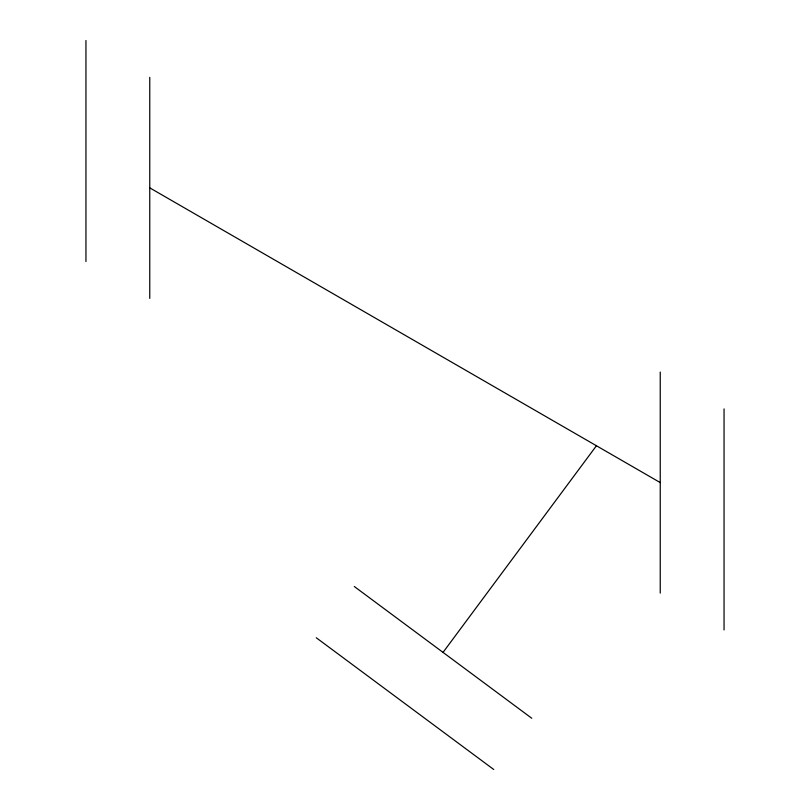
<?xml version="1.0" encoding="UTF-8"?>
<svg xmlns="http://www.w3.org/2000/svg" width="810" height="810" viewBox="0 0 810 810"><rect width="100%" height="100%" fill="white"/><g stroke="black" fill="none" stroke-linecap="round" stroke-linejoin="round"><path stroke-width="1.21" d="M443.029 652.394L596.433 445.743M149.759 187.859L660.241 482.588M354.294 586.511L531.775 718.267M316.254 637.743L493.746 769.5M724.049 408.898L724.049 629.947M660.241 372.063L660.241 593.102M149.759 77.345L149.759 298.384M85.951 40.5L85.951 261.539"/></g></svg>
